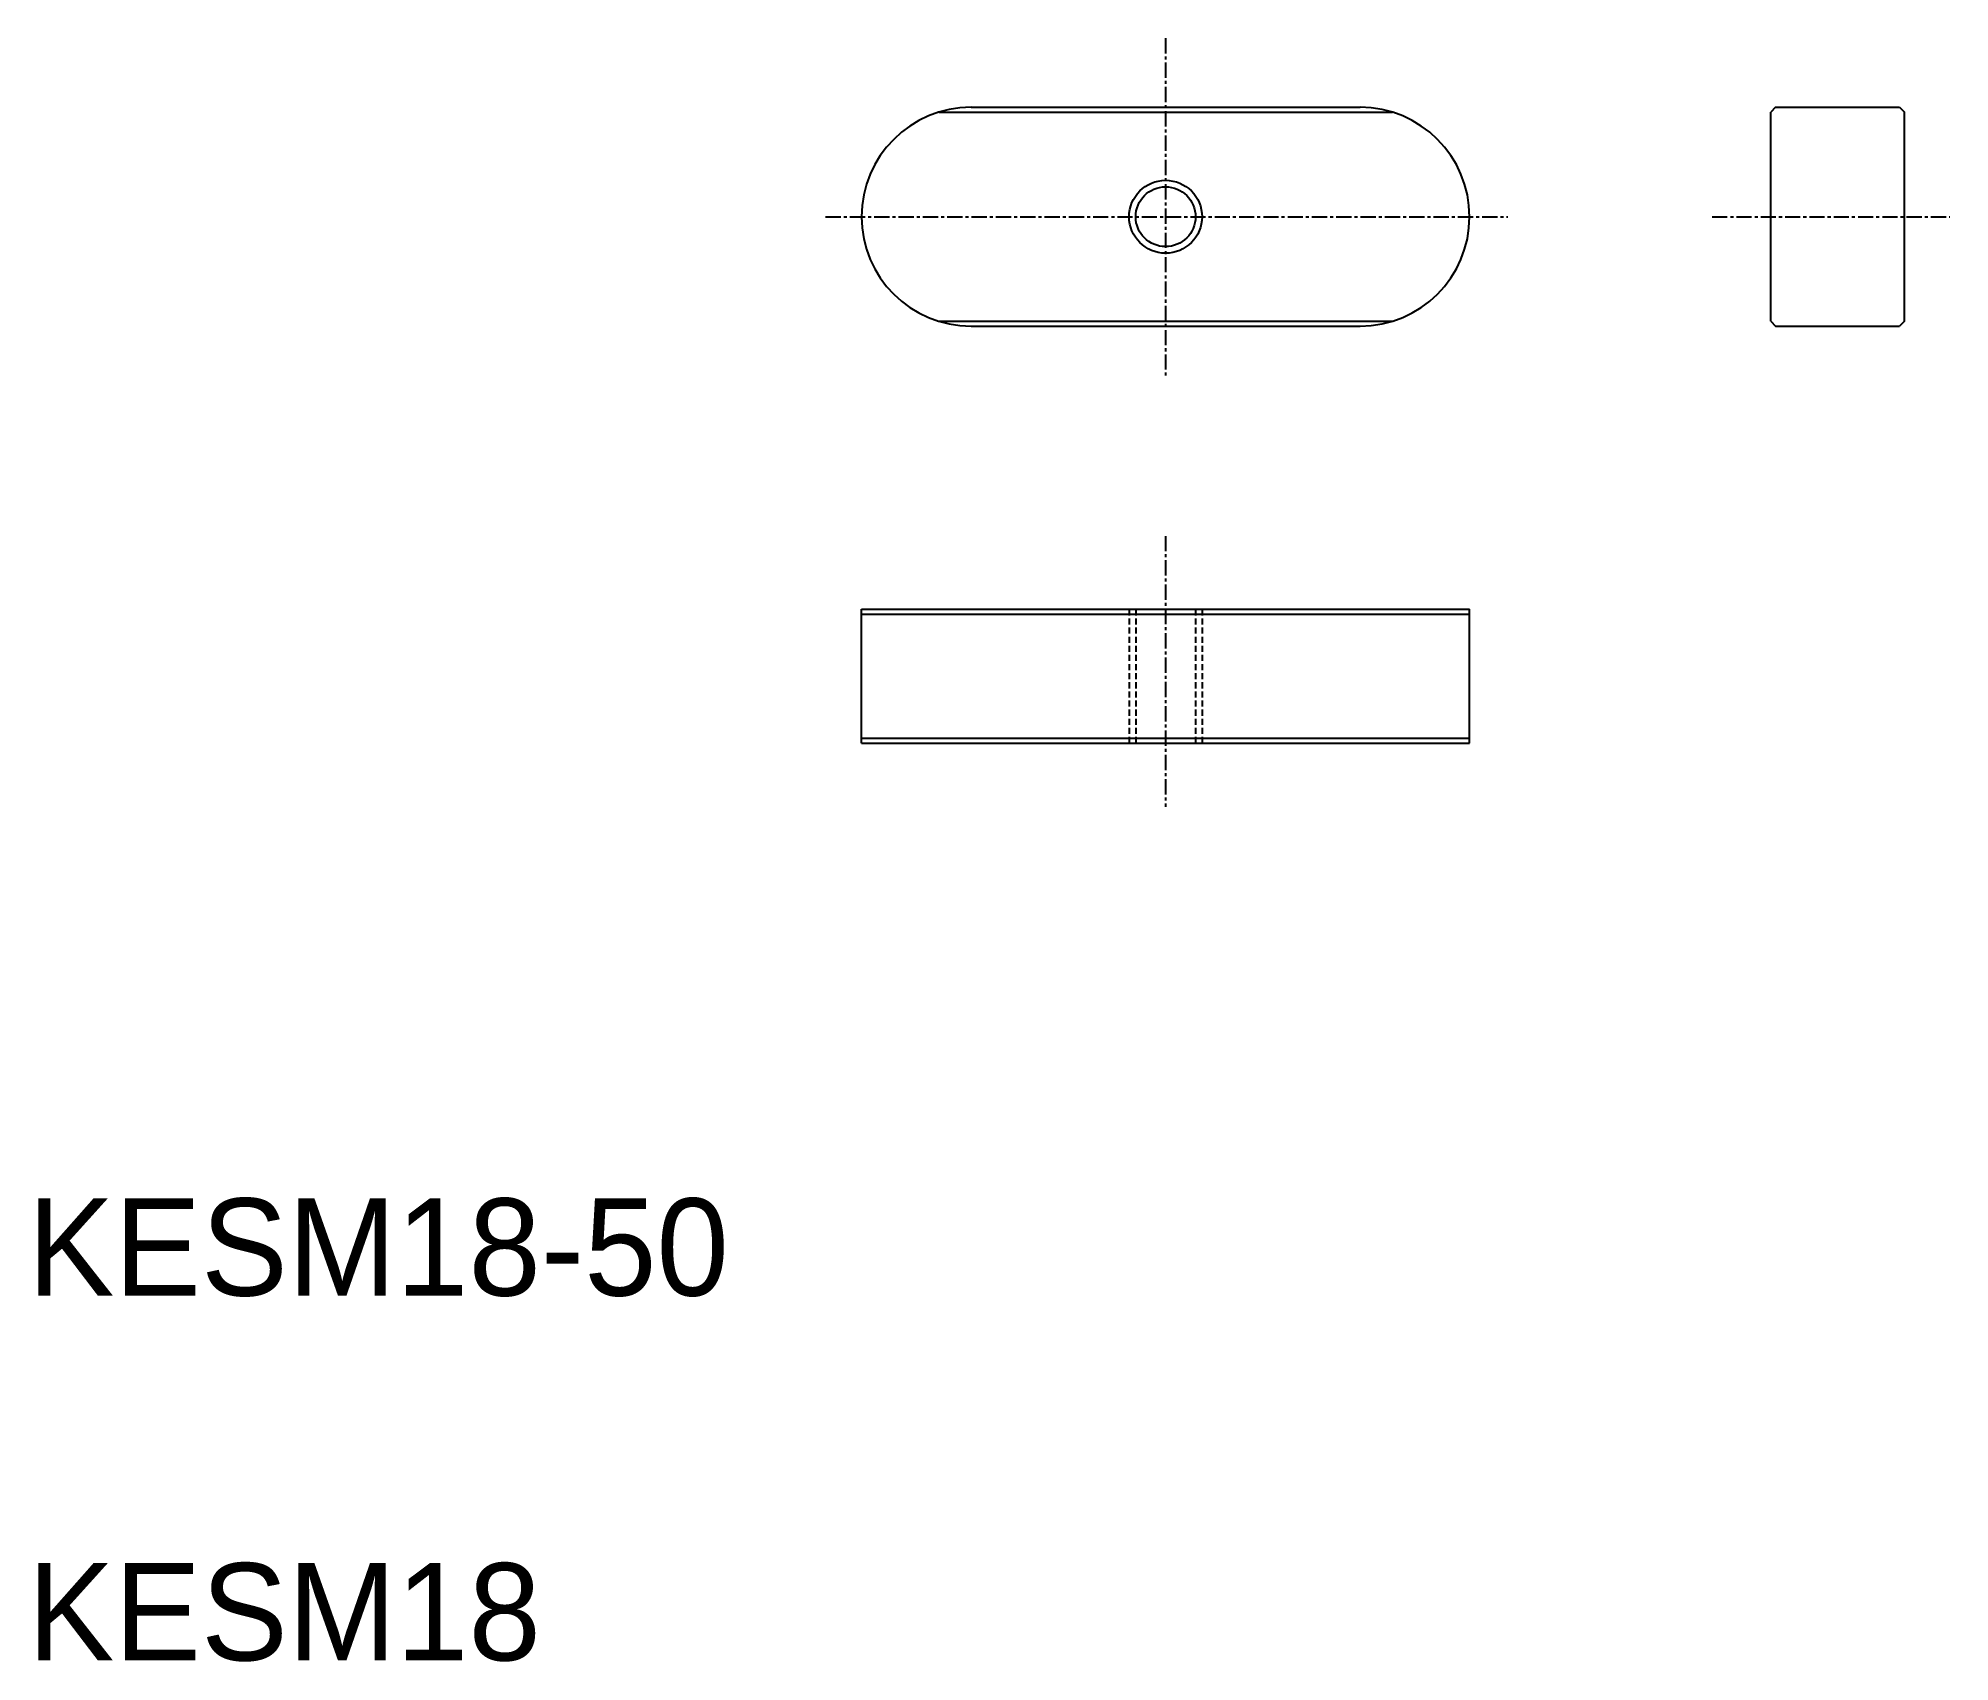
# Model space of a CAD drawing. Extents: x 21 to 178, y 20 to 153.
import ezdxf

# ---------------------------------------------------------------- set-up
doc = ezdxf.new("R2010")
doc.units = 0
doc.linetypes.add('CENTER', pattern=[2, 1.25, -0.25, 0.25, -0.25])
doc.linetypes.add('DASHED', pattern=[0.75, 0.5, -0.25])
doc.layers.get('0').update_dxf_attribs({"linetype": 'CONTINUOUS'})
doc.layers.add('CENTER', color=1, linetype='CENTER')

msp = doc.modelspace()

# ---------------------------------------------------------------- linework, layer by layer
at = {"color": 3, "linetype": 'CONTINUOUS'}
for p, q in [((94.95, 147.34), (132.25, 147.34)), ((94.95, 130.14), (132.25, 130.14)), ((88.6, 106.05), (138.6, 106.05)), ((88.6, 95.85), (138.6, 95.85))]:
    msp.add_line(p, q, dxfattribs=at)
at = {"color": 7, "linetype": 'CONTINUOUS'}
for p, q in [((97.6, 147.74), (129.6, 147.74)), ((163.77, 147.74), (163.37, 147.34)), ((163.37, 130.14), (163.37, 147.34)), ((163.77, 147.74), (173.97, 147.74)), ((173.97, 147.74), (174.37, 147.34)), ((174.37, 130.14), (174.37, 147.34)), ((88.6, 138.74), (88.6, 138.74)), ((138.6, 138.74), (138.6, 138.74)), ((97.6, 129.74), (129.6, 129.74)), ((163.37, 130.14), (163.77, 129.74)), ((163.77, 129.74), (173.97, 129.74)), ((174.37, 130.14), (173.97, 129.74)), ((88.6, 95.45), (88.6, 106.45)), ((88.6, 106.45), (138.6, 106.45)), ((138.6, 95.45), (138.6, 106.45)), ((88.6, 95.45), (138.6, 95.45)), ((101.1, 95.45), (101.1, 95.45))]:
    msp.add_line(p, q, dxfattribs=at)
at = {"color": 3, "linetype": 'DASHED'}
for p, q in [((110.6, 106.45), (110.6, 95.45)), ((111.14, 106.45), (111.14, 95.45)), ((116.06, 106.45), (116.06, 95.45)), ((116.6, 106.45), (116.6, 95.45))]:
    msp.add_line(p, q, dxfattribs=at)
at = {"color": 3, "linetype": 'CONTINUOUS'}
msp.add_circle((113.6, 138.74), 3, dxfattribs=at)
at = {"color": 7, "linetype": 'CONTINUOUS'}
msp.add_circle((113.6, 138.74), 2.46, dxfattribs=at)
for centre, start, end in [((97.6, 138.74), 90, 180), ((129.6, 138.74), 0, 90), ((97.6, 138.74), 180, 270), ((129.6, 138.74), 270, 0)]:
    msp.add_arc(centre, 9, start, end, dxfattribs=at)
at = {"layer": 'CENTER', "color": 1, "linetype": 'CENTER'}
for p, q in [((113.6, 153.42), (113.6, 125.48)), ((85.64, 138.74), (141.74, 138.74)), ((158.55, 138.74), (178.1, 138.74)), ((113.6, 112.48), (113.6, 90.21))]:
    msp.add_line(p, q, dxfattribs=at)

# ---------------------------------------------------------------- texts
at = {"color": 7, "linetype": 'CONTINUOUS'}
for s, p in [('KESM18-50', (20, 50)), ('KESM18', (20, 20))]:
    msp.add_text(s, height=8, dxfattribs=at).set_placement(p)

doc.saveas('drawing.dxf')
